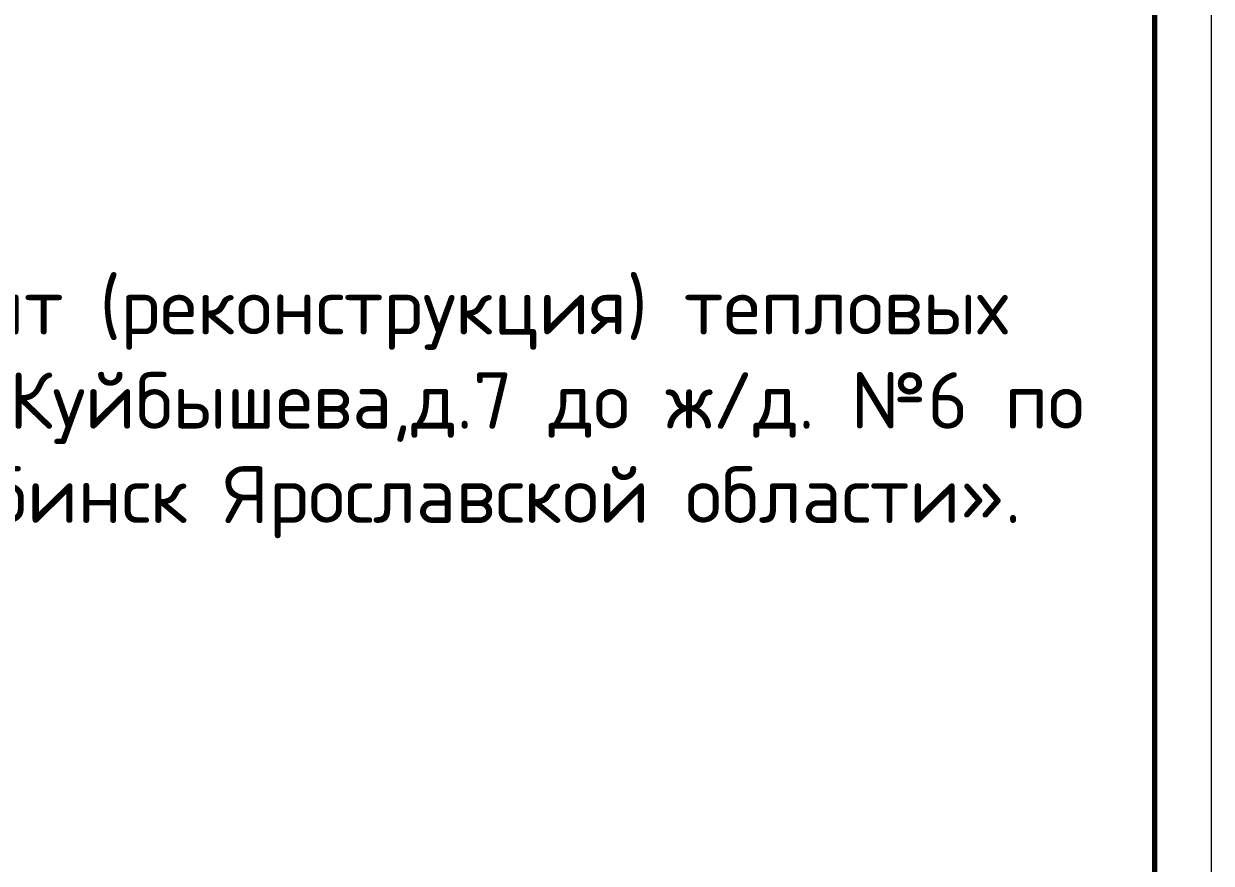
# Model space of a CAD drawing. Header units: metres. Extents: x -18 to 14983, y 1157 to 3877.
# Drawn here: x 6436.1 to 6541.1, y 2974.1 to 3048.3 of the extents above; entities that cross this region are included whole.
import ezdxf

# ---------------------------------------------------------------- set-up
doc = ezdxf.new("R2010")
doc.units = ezdxf.units.M
doc.layers.add('Основной', color=1, linetype='Continuous', lineweight=60)
doc.layers.add('Размерный', color=4, linetype='Continuous', lineweight=30)
doc.styles.add('-ISOCPEUR-', font='isocpeur.ttf')

msp = doc.modelspace()

# ---------------------------------------------------------------- linework, layer by layer
at = {"layer": 'Основной', "color": 7, "lineweight": 70}
msp.add_line((6536.1353, 2830.5891), (6536.1353, 3117.5891), dxfattribs=at)
at = {"layer": 'Размерный', "color": 7, "lineweight": 20}
msp.add_line((6541.1353, 3122.5891), (6541.1353, 2825.5891), dxfattribs=at)

# ---------------------------------------------------------------- texts
at = {"layer": 'Размерный', "color": 7, "lineweight": 30, "insert": (6350.8142, 3025.8581), "char_height": 5, "width": 183.117082, "attachment_point": 1, "style": '-ISOCPEUR-'}
msp.add_mtext('\\pi16.77399;«Капитальный ремонт (реконструкция) тепловых \\P\\pi5.18354;сетей от ТК-8013 по ул. Куйбышева,д.7 до ж/д. №6 по \\P\\pi9.30854;ул. Луговая в ГО г. Рыбинск Ярославской области».', dxfattribs=at)

doc.saveas('drawing.dxf')
